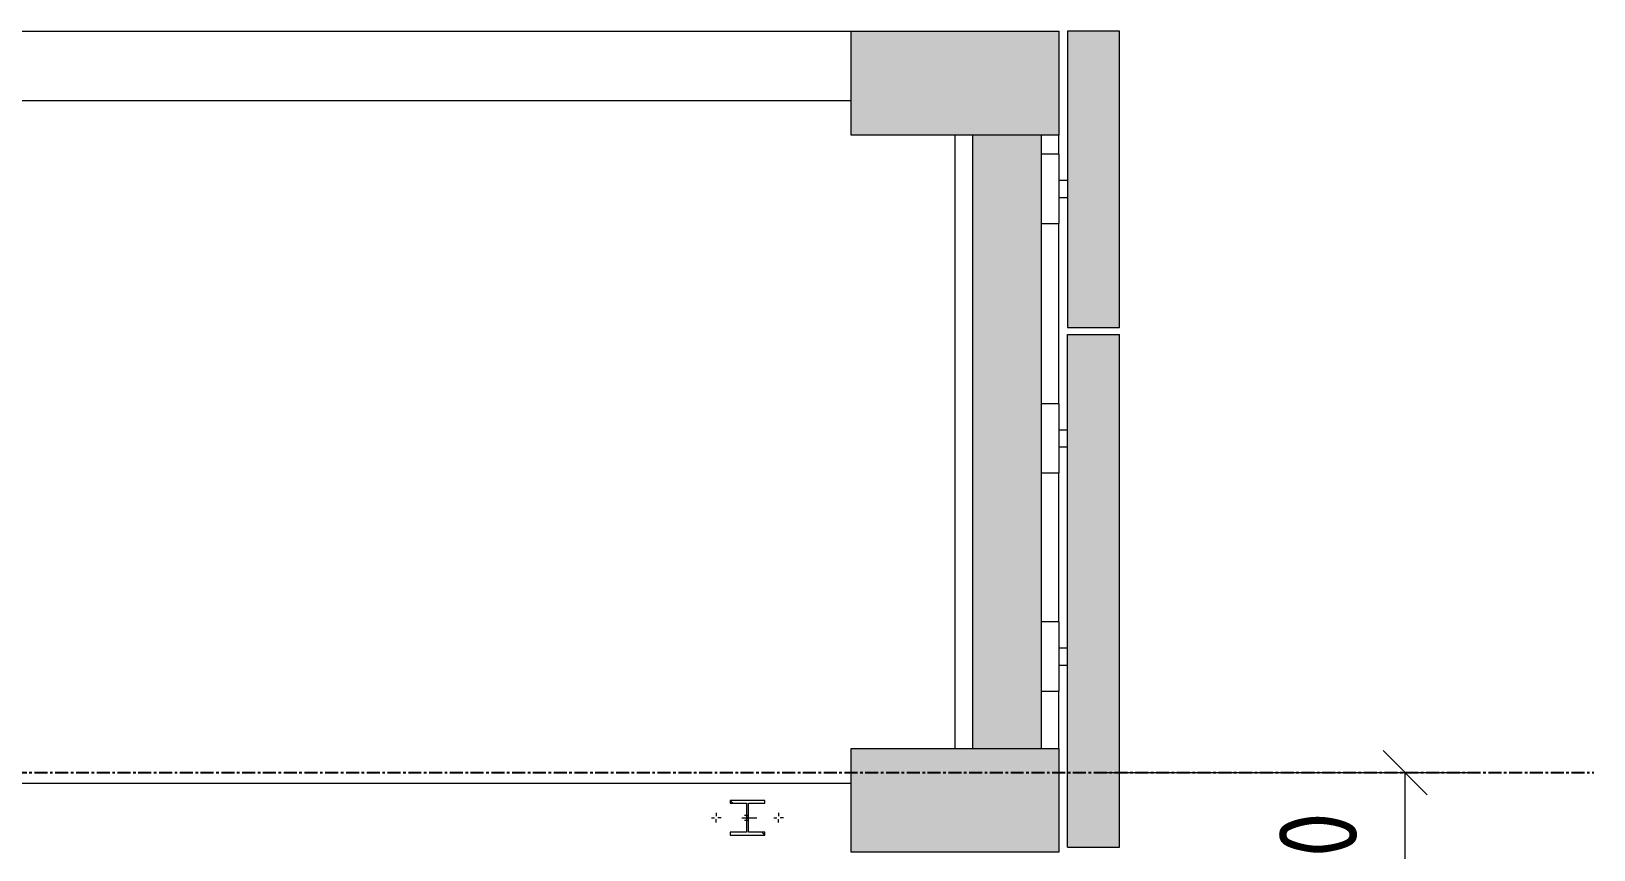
# Model space of a CAD drawing. Header units: millimetres. Extents: x -187664 to 435448, y -313239 to 299894.
# Drawn here: x 90166 to 94680, y -82166 to -79804 of the extents above; entities that cross this region are included whole.
import ezdxf

# ---------------------------------------------------------------- set-up
doc = ezdxf.new("R2010")
doc.units = ezdxf.units.MM
for name, pattern in [('CENTER', [2, 1.25, -0.25, 0.25, -0.25]), ('XKITLINE00', [0]), ('XKITLINE02', [4, 2, -2])]:
    doc.linetypes.add(name, pattern=pattern)
doc.layers.add('000 - EXISTING_CONCRETE_MAIN_COLOR_1', color=7, linetype='Continuous')
doc.layers.add('000 - EXISTING_PRECAST_MAIN_COLOR_1', color=7, linetype='Continuous')
for name, color, linetype, lineweight in [('Bolt', 7, 'Continuous', 0), ('Part', 7, 'Continuous', 0), ('Z-DIMENSIONS', 7, 'Continuous', 0)]:
    doc.layers.add(name, color=color, linetype=linetype, lineweight=lineweight)
doc.styles.add('ISOCPEUR', font='isocpeur.ttf')

# ---------------------------------------------------------------- blocks, each defined once
blk = doc.blocks.new('*A5756')
at = {"layer": 'Part'}
blk.add_hatch(color=7, dxfattribs=at).paths.add_polyline_path([(659.998, 165.54), (659.998, 163.14), (655.198, 163.14), (655.198, 165.54)], flags=17)
blk = doc.blocks.new('*A5857')
at = {"layer": 'Part'}
blk.add_hatch(color=7, dxfattribs=at).paths.add_polyline_path([(661.398, 175.1), (661.398, 163.26), (660.198, 163.26), (660.198, 175.1)], flags=17)
blk = doc.blocks.new('*A5958')
at = {"layer": 'Part'}
blk.add_hatch(color=7, dxfattribs=at).paths.add_polyline_path([(660.198, 175.26), (660.198, 182.1), (661.398, 182.1), (661.398, 175.26)], flags=17)
blk = doc.blocks.new('*A6059')
at = {"layer": 'Part'}
blk.add_hatch(color=7, dxfattribs=at).paths.add_polyline_path([(657.998, 165.54), (657.998, 179.7), (659.598, 179.7), (659.598, 165.54)], flags=17)
blk = doc.blocks.new('*A8988')
at = {"layer": 'Part'}
blk.add_hatch(color=7, dxfattribs=at).paths.add_polyline_path([(655.198, 179.7), (655.198, 182.1), (659.998, 182.1), (659.998, 179.7)], flags=17)
blk = doc.blocks.new('*A232231')
at = {"layer": 'Part', "color": 7, "linetype": 'XKITLINE00', "lineweight": 0}
for p, q in [((652.462404, 164.275977), (652.398404, 164.339977)), ((652.398404, 164.339977), (652.398404, 164.339977)), ((652.822404, 163.915977), (652.774404, 163.963977)), ((653.198404, 163.539977), (653.134404, 163.603977))]:
    blk.add_line(p, q, dxfattribs=at)
blk = doc.blocks.new('*A21112041')
at = {"layer": 'Part', "color": 7, "linetype": 'XKITLINE00', "lineweight": 0}
for p, q in [((655.198427, 165.539977), (659.998427, 165.539977)), ((655.198427, 163.139977), (655.198427, 165.539977)), ((659.998427, 165.539977), (659.998427, 163.139977)), ((659.998427, 163.139977), (655.198427, 163.139977))]:
    blk.add_line(p, q, dxfattribs=at)
blk = doc.blocks.new('*A21132043')
at = {"layer": 'Part', "color": 7, "linetype": 'XKITLINE00', "lineweight": 0}
for p, q in [((660.19842, 163.259979), (660.19842, 175.099979)), ((660.19842, 175.099979), (661.39842, 175.099979)), ((661.39842, 163.259979), (661.39842, 175.099979)), ((660.19842, 163.259979), (661.39842, 163.259979))]:
    blk.add_line(p, q, dxfattribs=at)
blk = doc.blocks.new('*A21142044')
at = {"layer": 'Part', "color": 7, "linetype": 'XKITLINE00', "lineweight": 0}
for p, q in [((661.39842, 182.099979), (660.19842, 182.099979)), ((660.19842, 182.099979), (660.19842, 175.259979)), ((661.39842, 175.259979), (661.39842, 182.099979)), ((660.19842, 175.259979), (661.39842, 175.259979))]:
    blk.add_line(p, q, dxfattribs=at)
blk = doc.blocks.new('*A21152045')
at = {"layer": '000 - EXISTING_CONCRETE_MAIN_COLOR_1', "color": 7, "linetype": 'XKITLINE00', "lineweight": 0}
for p, q in [((657.598427, 165.539977), (657.598427, 179.699934)), ((659.998427, 179.259979), (659.998427, 179.699934)), ((659.998427, 173.499979), (659.998427, 177.659979)), ((659.998427, 168.459979), (659.998427, 171.899979)), ((659.998427, 165.539977), (659.998427, 166.859979))]:
    blk.add_line(p, q, dxfattribs=at)
blk = doc.blocks.new('*A21162046')
at = {"layer": 'Part', "color": 7, "linetype": 'XKITLINE00', "lineweight": 0}
for p, q in [((660.00091, 167.859979), (660.19842, 167.859979)), ((660.00091, 167.459979), (660.19842, 167.459979))]:
    blk.add_line(p, q, dxfattribs=at)
blk = doc.blocks.new('*A21172047')
at = {"layer": '000 - EXISTING_PRECAST_MAIN_COLOR_1', "color": 7, "linetype": 'XKITLINE00', "lineweight": 0}
for p, q in [((660.00091, 168.459979), (659.598427, 168.459979)), ((660.00091, 166.859979), (660.00091, 168.459979)), ((659.598427, 166.859979), (660.00091, 166.859979))]:
    blk.add_line(p, q, dxfattribs=at)
blk = doc.blocks.new('*A21182048')
at = {"layer": 'Part', "color": 7, "linetype": 'XKITLINE00', "lineweight": 0}
for p, q in [((659.598427, 179.699934), (657.998427, 179.699934)), ((657.998427, 179.699934), (657.998427, 165.539977)), ((659.598427, 165.539977), (659.598427, 179.699934)), ((657.998427, 165.539977), (659.598427, 165.539977))]:
    blk.add_line(p, q, dxfattribs=at)
blk = doc.blocks.new('*A21192049')
at = {"layer": 'Part', "color": 7, "linetype": 'XKITLINE00', "lineweight": 0}
for p, q in [((660.00091, 172.899979), (660.19842, 172.899979)), ((660.00091, 172.499979), (660.19842, 172.499979))]:
    blk.add_line(p, q, dxfattribs=at)
blk = doc.blocks.new('*A21202050')
at = {"layer": '000 - EXISTING_PRECAST_MAIN_COLOR_1', "color": 7, "linetype": 'XKITLINE00', "lineweight": 0}
for p, q in [((660.00091, 173.499979), (659.598427, 173.499979)), ((660.00091, 171.899979), (660.00091, 173.499979)), ((659.598427, 171.899979), (660.00091, 171.899979))]:
    blk.add_line(p, q, dxfattribs=at)
blk = doc.blocks.new('*A21212051')
at = {"layer": '000 - EXISTING_PRECAST_MAIN_COLOR_1', "color": 7, "linetype": 'XKITLINE00', "lineweight": 0}
for p, q in [((660.00091, 179.259979), (659.598427, 179.259979)), ((660.00091, 177.659979), (660.00091, 179.259979)), ((659.598427, 177.659979), (660.00091, 177.659979))]:
    blk.add_line(p, q, dxfattribs=at)
blk = doc.blocks.new('*A21222052')
at = {"layer": 'Part', "color": 7, "linetype": 'XKITLINE00', "lineweight": 0}
for p, q in [((660.00091, 178.659979), (660.19842, 178.659979)), ((660.00091, 178.259979), (660.19842, 178.259979))]:
    blk.add_line(p, q, dxfattribs=at)
blk = doc.blocks.new('*A21342054')
at = {"layer": '000 - EXISTING_CONCRETE_MAIN_COLOR_1', "color": 7, "linetype": 'XKITLINE00', "lineweight": 0}
blk.add_line((617.608003, 164.739977), (655.198427, 164.739977), dxfattribs=at)
blk = doc.blocks.new('*A21352055')
at = {"layer": '000 - EXISTING_CONCRETE_MAIN_COLOR_1', "color": 7, "linetype": 'XKITLINE00', "lineweight": 0}
for p, q in [((607.198427, 182.099934), (655.198427, 182.099934)), ((617.608003, 180.499934), (655.198427, 180.499934))]:
    blk.add_line(p, q, dxfattribs=at)
blk = doc.blocks.new('*A25012421')
at = {"layer": 'Part', "color": 7, "linetype": 'XKITLINE00', "lineweight": 0}
for p, q in [((655.198427, 182.099934), (659.998427, 182.099934)), ((655.198427, 179.699934), (655.198427, 182.099934)), ((659.998427, 182.099934), (659.998427, 179.699934)), ((659.998427, 179.699934), (655.198427, 179.699934))]:
    blk.add_line(p, q, dxfattribs=at)
blk = doc.blocks.new('*A25152435')
at = {"layer": 'Bolt', "color": 7, "linetype": 'XKITLINE02', "lineweight": 0}
for p, q in [((652.671044, 163.940003), (653.014404, 163.940003)), ((652.734404, 163.996003), (652.774404, 163.996003)), ((652.774404, 163.996003), (652.822404, 163.996003)), ((652.734404, 163.884003), (652.774404, 163.884003)), ((652.774404, 163.884003), (652.822404, 163.884003))]:
    blk.add_line(p, q, dxfattribs=at)
blk = doc.blocks.new('*A25162436')
at = {"layer": 'Bolt', "color": 7, "linetype": 'XKITLINE00', "lineweight": 0}
for p, q in [((651.966404, 163.939977), (652.040996, 163.939977)), ((652.078404, 164.051977), (652.078404, 163.977385)), ((652.190404, 163.939977), (652.115812, 163.939977)), ((653.406404, 163.939977), (653.480996, 163.939977)), ((653.518404, 164.051977), (653.518404, 163.977385)), ((653.630404, 163.939977), (653.555812, 163.939977)), ((652.078404, 163.827977), (652.078404, 163.902569)), ((653.518404, 163.827977), (653.518404, 163.902569))]:
    blk.add_line(p, q, dxfattribs=at)
blk = doc.blocks.new('*A25362456')
at = {"layer": 'Part', "color": 7, "linetype": 'XKITLINE00', "lineweight": 0}
for p, q in [((653.198404, 164.339977), (652.398404, 164.339977)), ((652.398404, 164.339977), (652.398404, 164.275977)), ((653.198404, 164.275977), (653.198404, 164.339977)), ((652.398404, 164.275977), (652.774404, 164.275977)), ((652.774404, 164.275977), (652.774404, 163.603977)), ((652.822404, 164.275977), (653.198404, 164.275977)), ((652.822404, 163.603977), (652.822404, 164.275977)), ((652.774404, 163.603977), (652.398404, 163.603977)), ((652.398404, 163.603977), (652.398404, 163.539977)), ((653.198404, 163.603977), (652.822404, 163.603977)), ((653.198404, 163.539977), (653.198404, 163.603977)), ((652.398404, 163.539977), (653.198404, 163.539977))]:
    blk.add_line(p, q, dxfattribs=at)
blk = doc.blocks.new('*A29552864')
at = {"layer": 'Z-DIMENSIONS', "color": 7, "linetype": 'XKITLINE00', "lineweight": 0}
for p, q in [((667.48767, 165.489069), (668.505904, 164.470835)), ((661.0984, 164.979952), (669.436787, 164.979952)), ((667.996787, 159.940537), (667.996787, 164.979952)), ((667.48767, 160.449653), (668.505904, 159.43142)), ((660.1984, 159.940537), (669.436787, 159.940537))]:
    blk.add_line(p, q, dxfattribs=at)
at = {"layer": 'Z-DIMENSIONS', "color": 7}
for p in [(667.996787, 164.979952), (667.996787, 159.940537)]:
    blk.add_point(p, dxfattribs=at)
at = {"layer": 'Z-DIMENSIONS', "color": 7, "style": 'ISOCPEUR', "width": 0.85}
blk.add_text('630', height=1.8, rotation=90.00021, dxfattribs=at).set_placement((666.886787, 160.836025))

msp = doc.modelspace()

# ---------------------------------------------------------------- linework, layer by layer
at = {"color": 7, "linetype": 'CENTER', "ltscale": 30}
msp.add_line((63655.78, -81943.924), (94680.128, -81943.924), dxfattribs=at)

# ---------------------------------------------------------------- block references
at = {"color": 7, "lineweight": 0, "xscale": 125, "yscale": 125, "zscale": 125}
for name in ['*A21352055', '*A8988', '*A25012421', '*A5958', '*A21142044', '*A21152045', '*A6059', '*A21182048', '*A21212051', '*A21222052', '*A5857', '*A21132043', '*A21202050', '*A21192049', '*A21172047', '*A21162046', '*A5756', '*A21112041', '*A29552864', '*A21342054', '*A232231', '*A25362456', '*A25162436', '*A25152435']:
    msp.add_blockref(name, (10635.486, -102566.418), dxfattribs=at)

doc.saveas('drawing.dxf')
